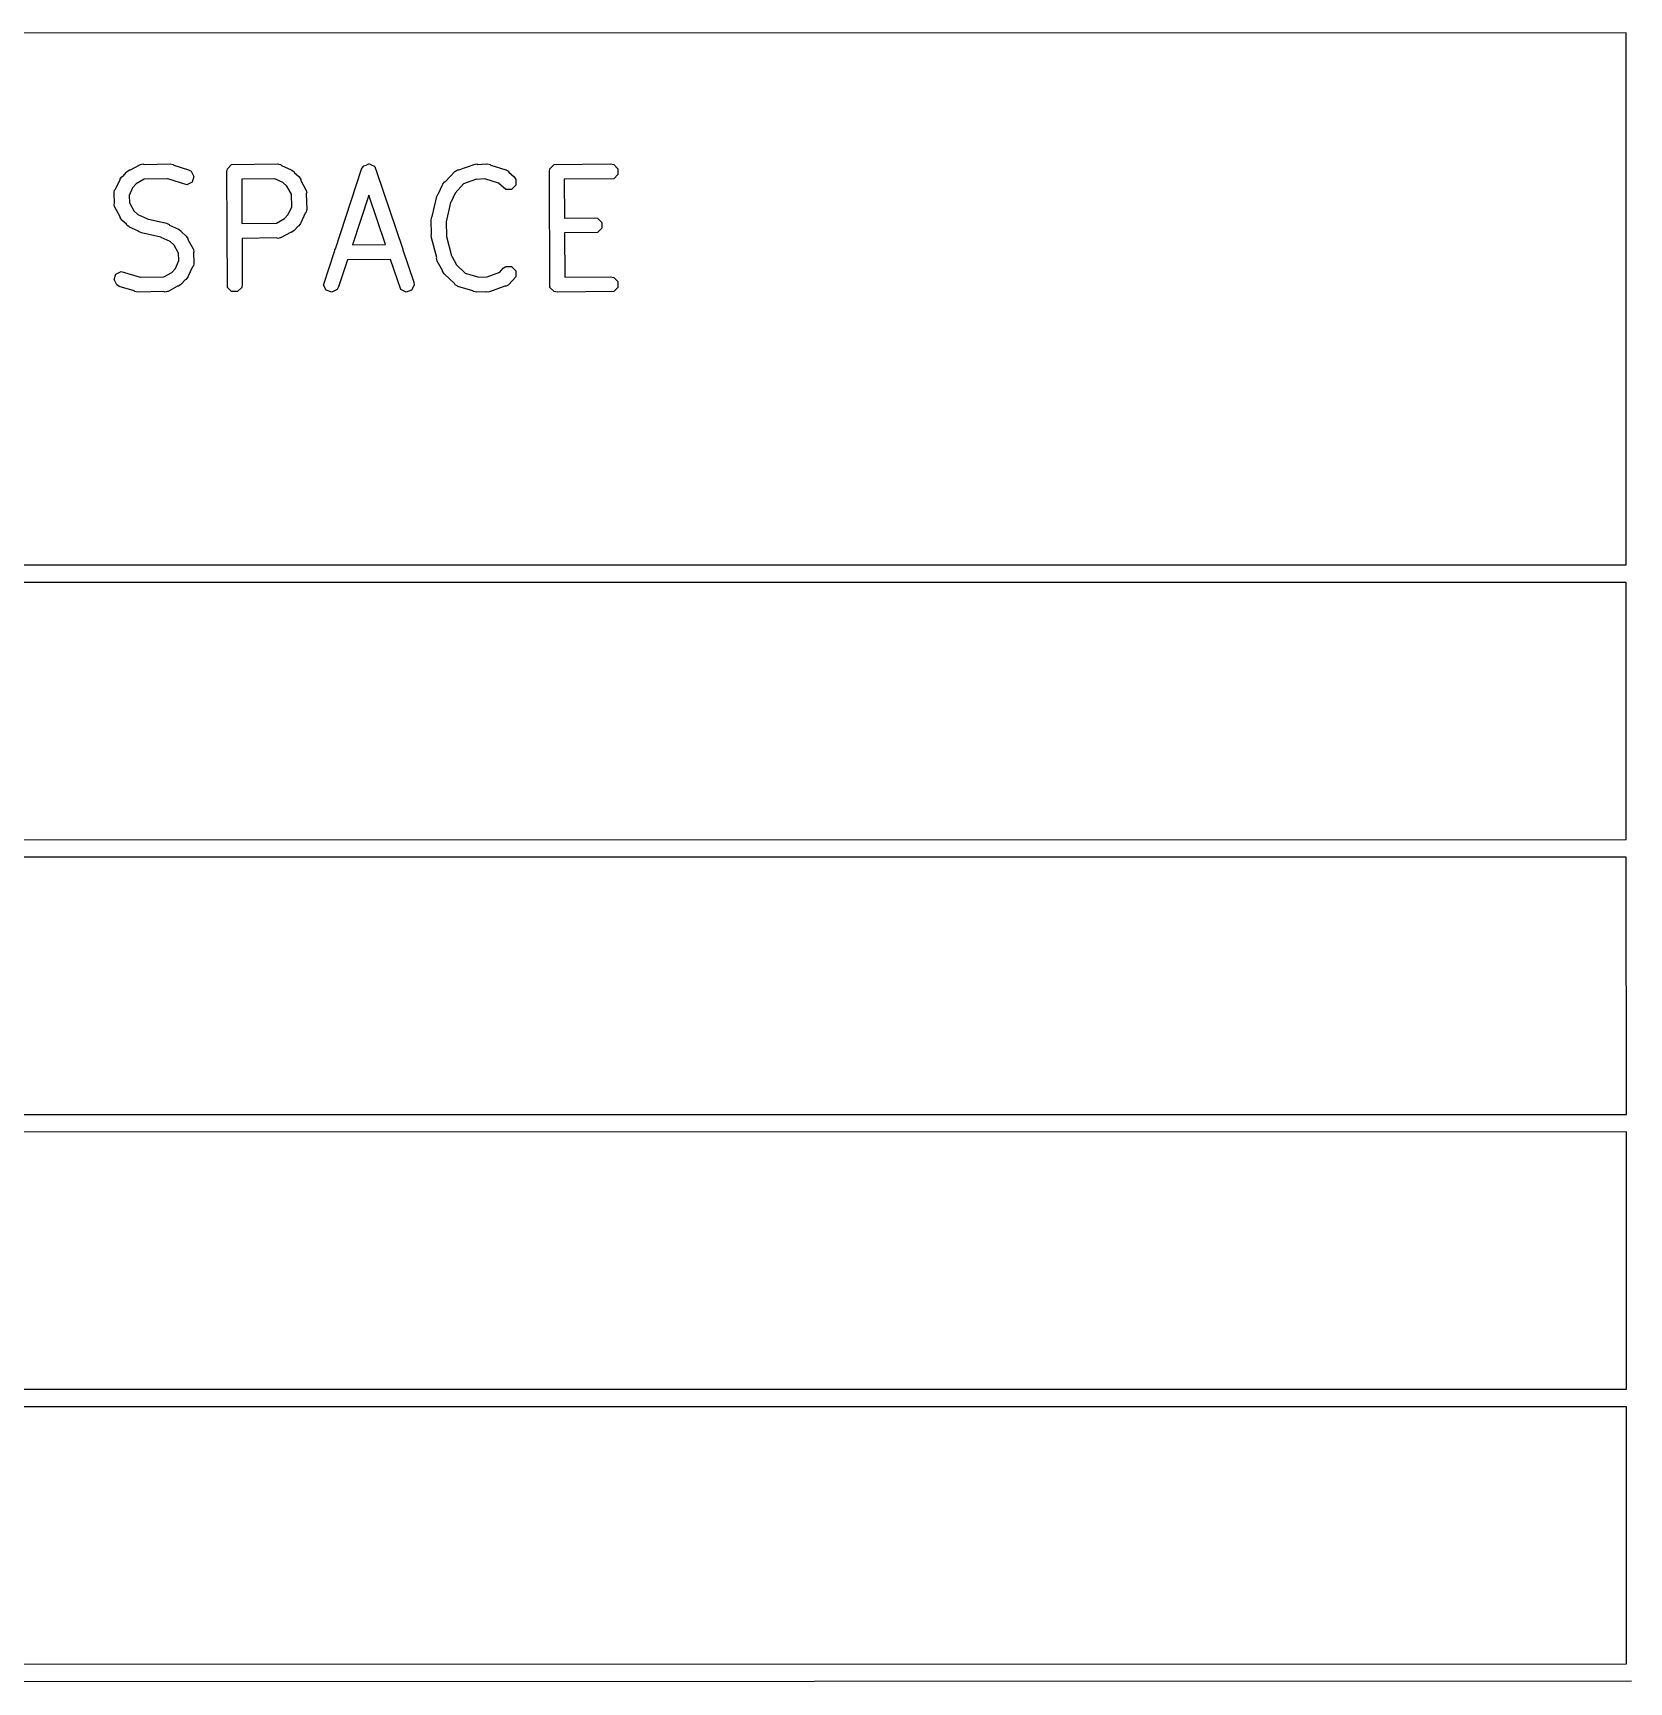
# Model space of a CAD drawing. Extents: x 138 to 258, y -115 to -93.
# Drawn here: x 225.34 to 236.41, y -114.59 to -103.16 of the extents above; entities that cross this region are included whole.
import ezdxf

# ---------------------------------------------------------------- set-up
doc = ezdxf.new("R2010")
doc.units = 0
doc.layers.add('BLACK', color=7, linetype='CONTINUOUS')

msp = doc.modelspace()

# ---------------------------------------------------------------- linework, layer by layer
at = {"layer": 'BLACK', "linetype": 'CONTINUOUS'}
for p, q in [((236.386602, -103.158585), (214.283776, -103.159931)), ((236.38768, -106.846213), (236.386602, -103.158585)), ((225.948698, -104.170644), (225.961458, -104.154202)), ((225.961458, -104.154202), (225.966388, -104.152558)), ((225.966388, -104.152558), (225.993304, -104.122477)), ((225.993304, -104.122477), (225.993365, -104.122295)), ((225.993365, -104.122295), (225.993566, -104.122184)), ((225.993566, -104.122184), (225.995944, -104.119527)), ((225.995944, -104.119527), (226.013248, -104.107964)), ((226.013248, -104.107964), (226.019425, -104.107964)), ((226.019425, -104.107964), (226.084312, -104.072282)), ((226.084312, -104.072282), (226.086889, -104.071576)), ((226.086889, -104.071576), (226.087755, -104.070711)), ((226.087755, -104.070711), (226.090225, -104.070662)), ((226.090225, -104.070662), (226.104385, -104.066785)), ((226.104385, -104.066785), (226.114582, -104.070184)), ((226.114582, -104.070184), (226.294434, -104.066651)), ((226.294434, -104.066651), (226.314846, -104.070711)), ((226.314846, -104.070711), (226.319647, -104.075512)), ((226.319647, -104.075512), (226.423061, -104.106641)), ((226.423061, -104.106641), (226.441142, -104.116948)), ((226.441142, -104.116948), (226.4594, -104.153463)), ((226.4594, -104.153463), (226.44649, -104.192192)), ((226.688134, -104.119991), (226.692194, -104.099579)), ((226.692194, -104.922723), (226.688134, -104.119991)), ((226.692194, -104.099579), (226.721062, -104.070711)), ((226.721062, -104.070711), (227.039501, -104.066651)), ((227.039501, -104.066651), (227.04212, -104.067172)), ((227.04212, -104.067172), (227.043282, -104.066785)), ((227.043282, -104.066785), (227.045723, -104.067888)), ((227.045723, -104.067888), (227.059913, -104.070711)), ((227.059913, -104.070711), (227.066466, -104.077264)), ((227.066466, -104.077264), (227.134388, -104.107964)), ((227.134388, -104.107964), (227.134421, -104.107965)), ((227.134421, -104.107965), (227.134454, -104.107994)), ((227.134454, -104.107994), (227.137862, -104.109535)), ((227.137862, -104.109535), (227.154303, -104.122295)), ((227.154303, -104.122295), (227.155946, -104.127225)), ((227.155946, -104.127225), (227.186027, -104.154141)), ((227.186027, -104.154141), (227.18621, -104.154202)), ((227.18621, -104.154202), (227.18632, -104.154403)), ((227.18632, -104.154403), (227.188978, -104.156781)), ((227.188978, -104.156781), (227.200541, -104.174086)), ((227.441454, -104.654185), (227.622205, -104.103123)), ((227.622205, -104.103123), (227.632512, -104.085043)), ((227.632512, -104.085043), (227.636077, -104.08326)), ((227.636077, -104.08326), (227.63786, -104.079695)), ((227.63786, -104.079695), (227.653903, -104.074347)), ((227.653903, -104.074347), (227.669027, -104.066785)), ((227.669027, -104.066785), (227.672808, -104.068045)), ((227.672808, -104.068045), (227.676589, -104.066785)), ((227.676589, -104.066785), (227.691712, -104.074347)), ((227.691712, -104.074347), (227.707756, -104.079695)), ((227.707756, -104.079695), (227.709538, -104.08326)), ((227.709538, -104.08326), (227.713104, -104.085043)), ((227.713104, -104.085043), (227.718717, -104.101616)), ((227.718717, -104.101616), (227.726014, -104.11621)), ((227.726014, -104.11621), (227.724855, -104.119741)), ((227.724855, -104.119741), (227.906732, -104.656757)), ((228.202926, -104.189366), (228.268397, -104.119527)), ((228.268397, -104.119527), (228.270618, -104.118042)), ((228.270618, -104.118042), (228.271166, -104.116948)), ((228.271166, -104.116948), (228.27358, -104.116063)), ((228.27358, -104.116063), (228.285701, -104.107965)), ((228.285701, -104.107965), (228.29569, -104.107964)), ((228.29569, -104.107964), (228.401006, -104.069388)), ((228.401006, -104.069388), (228.421655, -104.066785)), ((228.421655, -104.066785), (228.426981, -104.069448)), ((228.426981, -104.069448), (228.488539, -104.066815)), ((228.488539, -104.066815), (228.4886, -104.066785)), ((228.4886, -104.066785), (228.48868, -104.066809)), ((228.48868, -104.066809), (228.492381, -104.066651)), ((228.492381, -104.066651), (228.512793, -104.070711)), ((228.512793, -104.070711), (228.517594, -104.075512)), ((228.517594, -104.075512), (228.621008, -104.106641)), ((228.621008, -104.106641), (228.62333, -104.107964)), ((228.62333, -104.107964), (228.624554, -104.107965)), ((228.624554, -104.107965), (228.626701, -104.109886)), ((228.626701, -104.109886), (228.639089, -104.116948)), ((228.639089, -104.116948), (228.642728, -104.124227)), ((228.642728, -104.124227), (228.679111, -104.156781)), ((228.679111, -104.156781), (228.690674, -104.174086)), ((228.923334, -104.119991), (228.927394, -104.099579)), ((228.927394, -104.922723), (228.923334, -104.119991)), ((228.927394, -104.099579), (228.956262, -104.070711)), ((228.956262, -104.070711), (229.349208, -104.066651)), ((229.349208, -104.066651), (229.36962, -104.070711)), ((229.36962, -104.070711), (229.398488, -104.099579)), ((229.398488, -104.140403), (229.36962, -104.169271)), ((229.398488, -104.099579), (229.398488, -104.140403)), ((225.905814, -104.269004), (225.906335, -104.266383)), ((225.908797, -104.338744), (225.905814, -104.269004)), ((225.905948, -104.265222), (225.907052, -104.262779)), ((225.906335, -104.266383), (225.905948, -104.265222)), ((225.907052, -104.262779), (225.909874, -104.248592)), ((225.909874, -104.248592), (225.916426, -104.242039)), ((225.916426, -104.242039), (225.947127, -104.174119)), ((225.947127, -104.174085), (225.947158, -104.174049)), ((225.947127, -104.174119), (225.947127, -104.174085)), ((225.947158, -104.174049), (225.948698, -104.170644)), ((226.034427, -104.231875), (226.010027, -104.285856)), ((226.059488, -104.203867), (226.034427, -104.231875)), ((226.115273, -104.173191), (226.059488, -104.203867)), ((226.276565, -104.170022), (226.115273, -104.173191)), ((226.277567, -104.170594), (226.276565, -104.170022)), ((226.409975, -104.21045), (226.277567, -104.170594)), ((226.44649, -104.192192), (226.409975, -104.21045)), ((227.020241, -104.169776), (226.791123, -104.172697)), ((226.791123, -104.172697), (226.792675, -104.479584)), ((227.076627, -104.195263), (227.020241, -104.169776)), ((227.104637, -104.220325), (227.076627, -104.195263)), ((227.135396, -104.276261), (227.104637, -104.220325)), ((227.200541, -104.174086), (227.20054, -104.180262)), ((227.20054, -104.180262), (227.236223, -104.245149)), ((227.236223, -104.245149), (227.236928, -104.247726)), ((227.236928, -104.247726), (227.237794, -104.248592)), ((227.237794, -104.248592), (227.237873, -104.251175)), ((227.237873, -104.251175), (227.24172, -104.265222)), ((227.24172, -104.265222), (227.238593, -104.274603)), ((228.151496, -104.274503), (228.154646, -104.272612)), ((228.154646, -104.272612), (228.182328, -104.211373)), ((228.182328, -104.211339), (228.182358, -104.211306)), ((228.182328, -104.211373), (228.182328, -104.211339)), ((228.182358, -104.211306), (228.1839, -104.207896)), ((228.1839, -104.207896), (228.19666, -104.191455)), ((228.19666, -104.191455), (228.202926, -104.189366)), ((228.269614, -104.269158), (228.242063, -104.330113)), ((228.329242, -104.205553), (228.269614, -104.269158)), ((228.417444, -104.173245), (228.329242, -104.205553)), ((228.417874, -104.173331), (228.417444, -104.173245)), ((228.476303, -104.170831), (228.417874, -104.173331)), ((228.571471, -104.199477), (228.476303, -104.170831)), ((228.62098, -104.243777), (228.571471, -104.199477)), ((228.661806, -104.243778), (228.62098, -104.243777)), ((228.690673, -104.214911), (228.661806, -104.243778)), ((228.690674, -104.174086), (228.690673, -104.214911)), ((229.36962, -104.169271), (229.026324, -104.172818)), ((229.026324, -104.172818), (229.027686, -104.442212)), ((225.905948, -104.347292), (225.908797, -104.338744)), ((225.909757, -104.361203), (225.905948, -104.347292)), ((225.909874, -104.363923), (225.909757, -104.361203)), ((225.910739, -104.364788), (225.909874, -104.363923)), ((225.911445, -104.367365), (225.910739, -104.364788)), ((225.947127, -104.432253), (225.911445, -104.367365)), ((226.010027, -104.285856), (226.012176, -104.336081)), ((226.012176, -104.336081), (226.04303, -104.39219)), ((227.11324, -104.417892), (227.13806, -104.362981)), ((227.13806, -104.362981), (227.135396, -104.276261)), ((227.240616, -104.386986), (227.237794, -104.401176)), ((227.238593, -104.274603), (227.241854, -104.380764)), ((227.24172, -104.384545), (227.240616, -104.386986)), ((227.241854, -104.380764), (227.241332, -104.383383)), ((227.241332, -104.383383), (227.24172, -104.384545)), ((227.671499, -104.282409), (227.55796, -104.628562)), ((227.78793, -104.626186), (227.671499, -104.282409)), ((228.111551, -104.431128), (228.142607, -104.293321)), ((228.142607, -104.293321), (228.151496, -104.274503)), ((228.239111, -104.333916), (228.208848, -104.468208)), ((228.242063, -104.330113), (228.239111, -104.333916)), ((225.947128, -104.438431), (225.947127, -104.432253)), ((225.95869, -104.455736), (225.947128, -104.438431)), ((225.961349, -104.458115), (225.95869, -104.455736)), ((225.961458, -104.458313), (225.961349, -104.458115)), ((225.961636, -104.458372), (225.961458, -104.458313)), ((225.991721, -104.48529), (225.961636, -104.458372)), ((225.993365, -104.49022), (225.991721, -104.48529)), ((226.009807, -104.50298), (225.993365, -104.49022)), ((226.04303, -104.39219), (226.071039, -104.41725)), ((226.071039, -104.41725), (226.132021, -104.444815)), ((226.132021, -104.444815), (226.135824, -104.447766)), ((226.135824, -104.447766), (226.270118, -104.478031)), ((226.270118, -104.478031), (226.288936, -104.48692)), ((226.288936, -104.48692), (226.290826, -104.49007)), ((226.290826, -104.49007), (226.352065, -104.517751)), ((226.792675, -104.479584), (227.032485, -104.476527)), ((227.032485, -104.476527), (227.08818, -104.4459)), ((227.08818, -104.4459), (227.11324, -104.417892)), ((227.181279, -104.49721), (227.154364, -104.527291)), ((227.18621, -104.495567), (227.181279, -104.49721)), ((227.19897, -104.479125), (227.18621, -104.495567)), ((227.200509, -104.475719), (227.19897, -104.479125)), ((227.200541, -104.475684), (227.200509, -104.475719)), ((227.23124, -104.407729), (227.200541, -104.475649)), ((227.200541, -104.475649), (227.200541, -104.475684)), ((227.237794, -104.401176), (227.23124, -104.407729)), ((228.103761, -104.455271), (228.107821, -104.434859)), ((228.106825, -104.555041), (228.103761, -104.455271)), ((228.107821, -104.434859), (228.111551, -104.431128)), ((228.208848, -104.468208), (228.207493, -104.471075)), ((228.207493, -104.471075), (228.210441, -104.567031)), ((229.027686, -104.442212), (229.237448, -104.439184)), ((229.237448, -104.439184), (229.25786, -104.443244)), ((229.25786, -104.443244), (229.286728, -104.472112)), ((229.286728, -104.472112), (229.286728, -104.512936)), ((226.013214, -104.50452), (226.009807, -104.50298)), ((226.013249, -104.504551), (226.013214, -104.50452)), ((226.013282, -104.50455), (226.013249, -104.504551)), ((226.074521, -104.532231), (226.013282, -104.50455)), ((226.076412, -104.535382), (226.074521, -104.532231)), ((226.09523, -104.544271), (226.076412, -104.535382)), ((226.229523, -104.574535), (226.09523, -104.544271)), ((226.233327, -104.577487), (226.229523, -104.574535)), ((226.294306, -104.60505), (226.233327, -104.577487)), ((226.322317, -104.630112), (226.294306, -104.60505)), ((226.352065, -104.517751), (226.352099, -104.517751)), ((226.352099, -104.517751), (226.352133, -104.517781)), ((226.352133, -104.517781), (226.355541, -104.519322)), ((226.355541, -104.519322), (226.371983, -104.532082)), ((226.371983, -104.532082), (226.373626, -104.537012)), ((226.373626, -104.537012), (226.403707, -104.563927)), ((226.403707, -104.563927), (226.40389, -104.563988)), ((226.40389, -104.563988), (226.404, -104.564189)), ((226.404, -104.564189), (226.406657, -104.566566)), ((226.406657, -104.566566), (226.41822, -104.58387)), ((226.41822, -104.58387), (226.41822, -104.590047)), ((226.41822, -104.590047), (226.453903, -104.654937)), ((227.032551, -104.579406), (226.793196, -104.582458)), ((226.793196, -104.582458), (226.794814, -104.902311)), ((227.043283, -104.582984), (227.032551, -104.579406)), ((227.057507, -104.579088), (227.043283, -104.582984)), ((227.059913, -104.579058), (227.057507, -104.579088)), ((227.060778, -104.578192), (227.059913, -104.579058)), ((227.063356, -104.577487), (227.060778, -104.578192)), ((227.128242, -104.541804), (227.063356, -104.577487)), ((227.134421, -104.541804), (227.128242, -104.541804)), ((227.151725, -104.530241), (227.134421, -104.541804)), ((227.154104, -104.527581), (227.151725, -104.530241)), ((227.154304, -104.527472), (227.154104, -104.527581)), ((227.154364, -104.527291), (227.154304, -104.527472)), ((228.104342, -104.559181), (228.106825, -104.555041)), ((228.105354, -104.579968), (228.104342, -104.559181)), ((228.142604, -104.715457), (228.105354, -104.579968)), ((228.210441, -104.567031), (228.209705, -104.570727)), ((228.209705, -104.570727), (228.246101, -104.703107)), ((229.25786, -104.541804), (229.028207, -104.545119)), ((229.028207, -104.545119), (229.02976, -104.852271)), ((229.286728, -104.512936), (229.25786, -104.541804)), ((226.353171, -104.68622), (226.322317, -104.630112)), ((226.35532, -104.736445), (226.353171, -104.68622)), ((226.453903, -104.654937), (226.454608, -104.657513)), ((226.454608, -104.657513), (226.455474, -104.658379)), ((226.455474, -104.658379), (226.45559, -104.661098)), ((226.45559, -104.661098), (226.4594, -104.67501)), ((226.4594, -104.67501), (226.45655, -104.683556)), ((226.45655, -104.683556), (226.459534, -104.753298)), ((227.358828, -104.906092), (227.437261, -104.666969)), ((227.437261, -104.658379), (227.441454, -104.654185)), ((227.437261, -104.666969), (227.437261, -104.658379)), ((227.822635, -104.728658), (227.524116, -104.731742)), ((227.55796, -104.628562), (227.78793, -104.626186)), ((227.893285, -104.93726), (227.822635, -104.728658)), ((227.906732, -104.656757), (227.908354, -104.658379)), ((227.908354, -104.658379), (227.908354, -104.661545)), ((227.908354, -104.661545), (227.984184, -104.885444)), ((228.141148, -104.719826), (228.142604, -104.715457)), ((228.146645, -104.739899), (228.141148, -104.719826)), ((228.246101, -104.703107), (228.246271, -104.706604)), ((228.246271, -104.706604), (228.279317, -104.766697)), ((225.905948, -104.868839), (225.918858, -104.83011)), ((225.918858, -104.83011), (225.955373, -104.811852)), ((225.955373, -104.811852), (226.087781, -104.851708)), ((226.250074, -104.84911), (226.30586, -104.818433)), ((226.30586, -104.818433), (226.33092, -104.790426)), ((226.33092, -104.790426), (226.35532, -104.736445)), ((226.448921, -104.780262), (226.418221, -104.848182)), ((226.455474, -104.77371), (226.448921, -104.780262)), ((226.458295, -104.759522), (226.455474, -104.77371)), ((226.4594, -104.75708), (226.458295, -104.759522)), ((226.459534, -104.753298), (226.459012, -104.755918)), ((226.459012, -104.755918), (226.4594, -104.75708)), ((227.524116, -104.731742), (227.462637, -104.919179)), ((228.182328, -104.804785), (228.146645, -104.739899)), ((228.182328, -104.810963), (228.182328, -104.804785)), ((228.193891, -104.828268), (228.182328, -104.810963)), ((228.266795, -104.896614), (228.193891, -104.828268)), ((228.279317, -104.766697), (228.279377, -104.766916)), ((228.279377, -104.766916), (228.339121, -104.822925)), ((228.339121, -104.822925), (228.433951, -104.85147)), ((228.49281, -104.849056), (228.579241, -104.817396)), ((228.579241, -104.817396), (228.603676, -104.790088)), ((228.603676, -104.790088), (228.62098, -104.778525)), ((228.62098, -104.778525), (228.661806, -104.778524)), ((228.661806, -104.778524), (228.690673, -104.807391)), ((228.690673, -104.807391), (228.690674, -104.848216)), ((225.924206, -104.905354), (225.905948, -104.868839)), ((225.942287, -104.915661), (225.924206, -104.905354)), ((226.0457, -104.946789), (225.942287, -104.915661)), ((226.050502, -104.951591), (226.0457, -104.946789)), ((226.070914, -104.955651), (226.050502, -104.951591)), ((226.250765, -104.952117), (226.070914, -104.955651)), ((226.087781, -104.851708), (226.088782, -104.852279)), ((226.088782, -104.852279), (226.250074, -104.84911)), ((226.260963, -104.955517), (226.250765, -104.952117)), ((226.275121, -104.951639), (226.260963, -104.955517)), ((226.277593, -104.951591), (226.275121, -104.951639)), ((226.278458, -104.950725), (226.277593, -104.951591)), ((226.281035, -104.95002), (226.278458, -104.950725)), ((226.345922, -104.914338), (226.281035, -104.95002)), ((226.3521, -104.914338), (226.345922, -104.914338)), ((226.369404, -104.902775), (226.3521, -104.914338)), ((226.371781, -104.900117), (226.369404, -104.902775)), ((226.371983, -104.900007), (226.371781, -104.900117)), ((226.372043, -104.899824), (226.371983, -104.900007)), ((226.398959, -104.869743), (226.372043, -104.899824)), ((226.40389, -104.8681), (226.398959, -104.869743)), ((226.41665, -104.851658), (226.40389, -104.8681)), ((226.418189, -104.848252), (226.41665, -104.851658)), ((226.418221, -104.848217), (226.418189, -104.848252)), ((226.418221, -104.848182), (226.418221, -104.848217)), ((226.721062, -104.951591), (226.692194, -104.922723)), ((226.761886, -104.951591), (226.721062, -104.951591)), ((226.790754, -104.922723), (226.761886, -104.951591)), ((226.794814, -104.902311), (226.790754, -104.922723)), ((227.377086, -104.942607), (227.358828, -104.906092)), ((227.415815, -104.955517), (227.377086, -104.942607)), ((227.45233, -104.937259), (227.415815, -104.955517)), ((227.462637, -104.919179), (227.45233, -104.937259)), ((227.9298, -104.955517), (227.893285, -104.93726)), ((227.968529, -104.942608), (227.9298, -104.955517)), ((227.986787, -104.906092), (227.968529, -104.942608)), ((227.984184, -104.885444), (227.986787, -104.906092)), ((228.271166, -104.905354), (228.266795, -104.896614)), ((228.283802, -104.912557), (228.271166, -104.905354)), ((228.285701, -104.914337), (228.283802, -104.912557)), ((228.286924, -104.914337), (228.285701, -104.914337)), ((228.289247, -104.915661), (228.286924, -104.914337)), ((228.39266, -104.946789), (228.289247, -104.915661)), ((228.397462, -104.951591), (228.39266, -104.946789)), ((228.417874, -104.955651), (228.397462, -104.951591)), ((228.421574, -104.955492), (228.417874, -104.955651)), ((228.421655, -104.955517), (228.421574, -104.955492)), ((228.421715, -104.955486), (228.421655, -104.955517)), ((228.483273, -104.952853), (228.421715, -104.955486)), ((228.433951, -104.85147), (228.492381, -104.848971)), ((228.4886, -104.955517), (228.483273, -104.952853)), ((228.509248, -104.952914), (228.4886, -104.955517)), ((228.492381, -104.848971), (228.49281, -104.849056)), ((228.614564, -104.914337), (228.509248, -104.952914)), ((228.624554, -104.914337), (228.614564, -104.914337)), ((228.636676, -104.906237), (228.624554, -104.914337)), ((228.639089, -104.905354), (228.636676, -104.906237)), ((228.639635, -104.90426), (228.639089, -104.905354)), ((228.641859, -104.902775), (228.639635, -104.90426)), ((228.690674, -104.848216), (228.641859, -104.902775)), ((228.956262, -104.951591), (228.927394, -104.922723)), ((228.976674, -104.955651), (228.956262, -104.951591)), ((229.36962, -104.951591), (228.976674, -104.955651)), ((229.02976, -104.852271), (229.349208, -104.848971)), ((229.349208, -104.848971), (229.36962, -104.853031)), ((229.36962, -104.853031), (229.398488, -104.881899)), ((229.398488, -104.922723), (229.36962, -104.951591)), ((229.398488, -104.881899), (229.398488, -104.922723)), ((214.284854, -106.847349), (236.38768, -106.846213)), ((236.387716, -106.96838), (214.28489, -106.969517)), ((236.388237, -108.751213), (236.387716, -106.96838)), ((214.285411, -108.752349), (236.388237, -108.751213)), ((236.388273, -108.87338), (214.285446, -108.874517)), ((236.388794, -110.656213), (236.388273, -108.87338)), ((214.285968, -110.657349), (236.388794, -110.656213)), ((236.38883, -110.77838), (214.286003, -110.779517)), ((236.389351, -112.561213), (236.38883, -110.77838)), ((214.286525, -112.562349), (236.389351, -112.561213)), ((236.389387, -112.68338), (214.28656, -112.684517)), ((236.389908, -114.465112), (236.389387, -112.68338)), ((214.287082, -114.469914), (236.389908, -114.465112)), ((236.424353, -114.587276), (214.2236, -114.5921))]:
    msp.add_line(p, q, dxfattribs=at)

doc.saveas('drawing.dxf')
